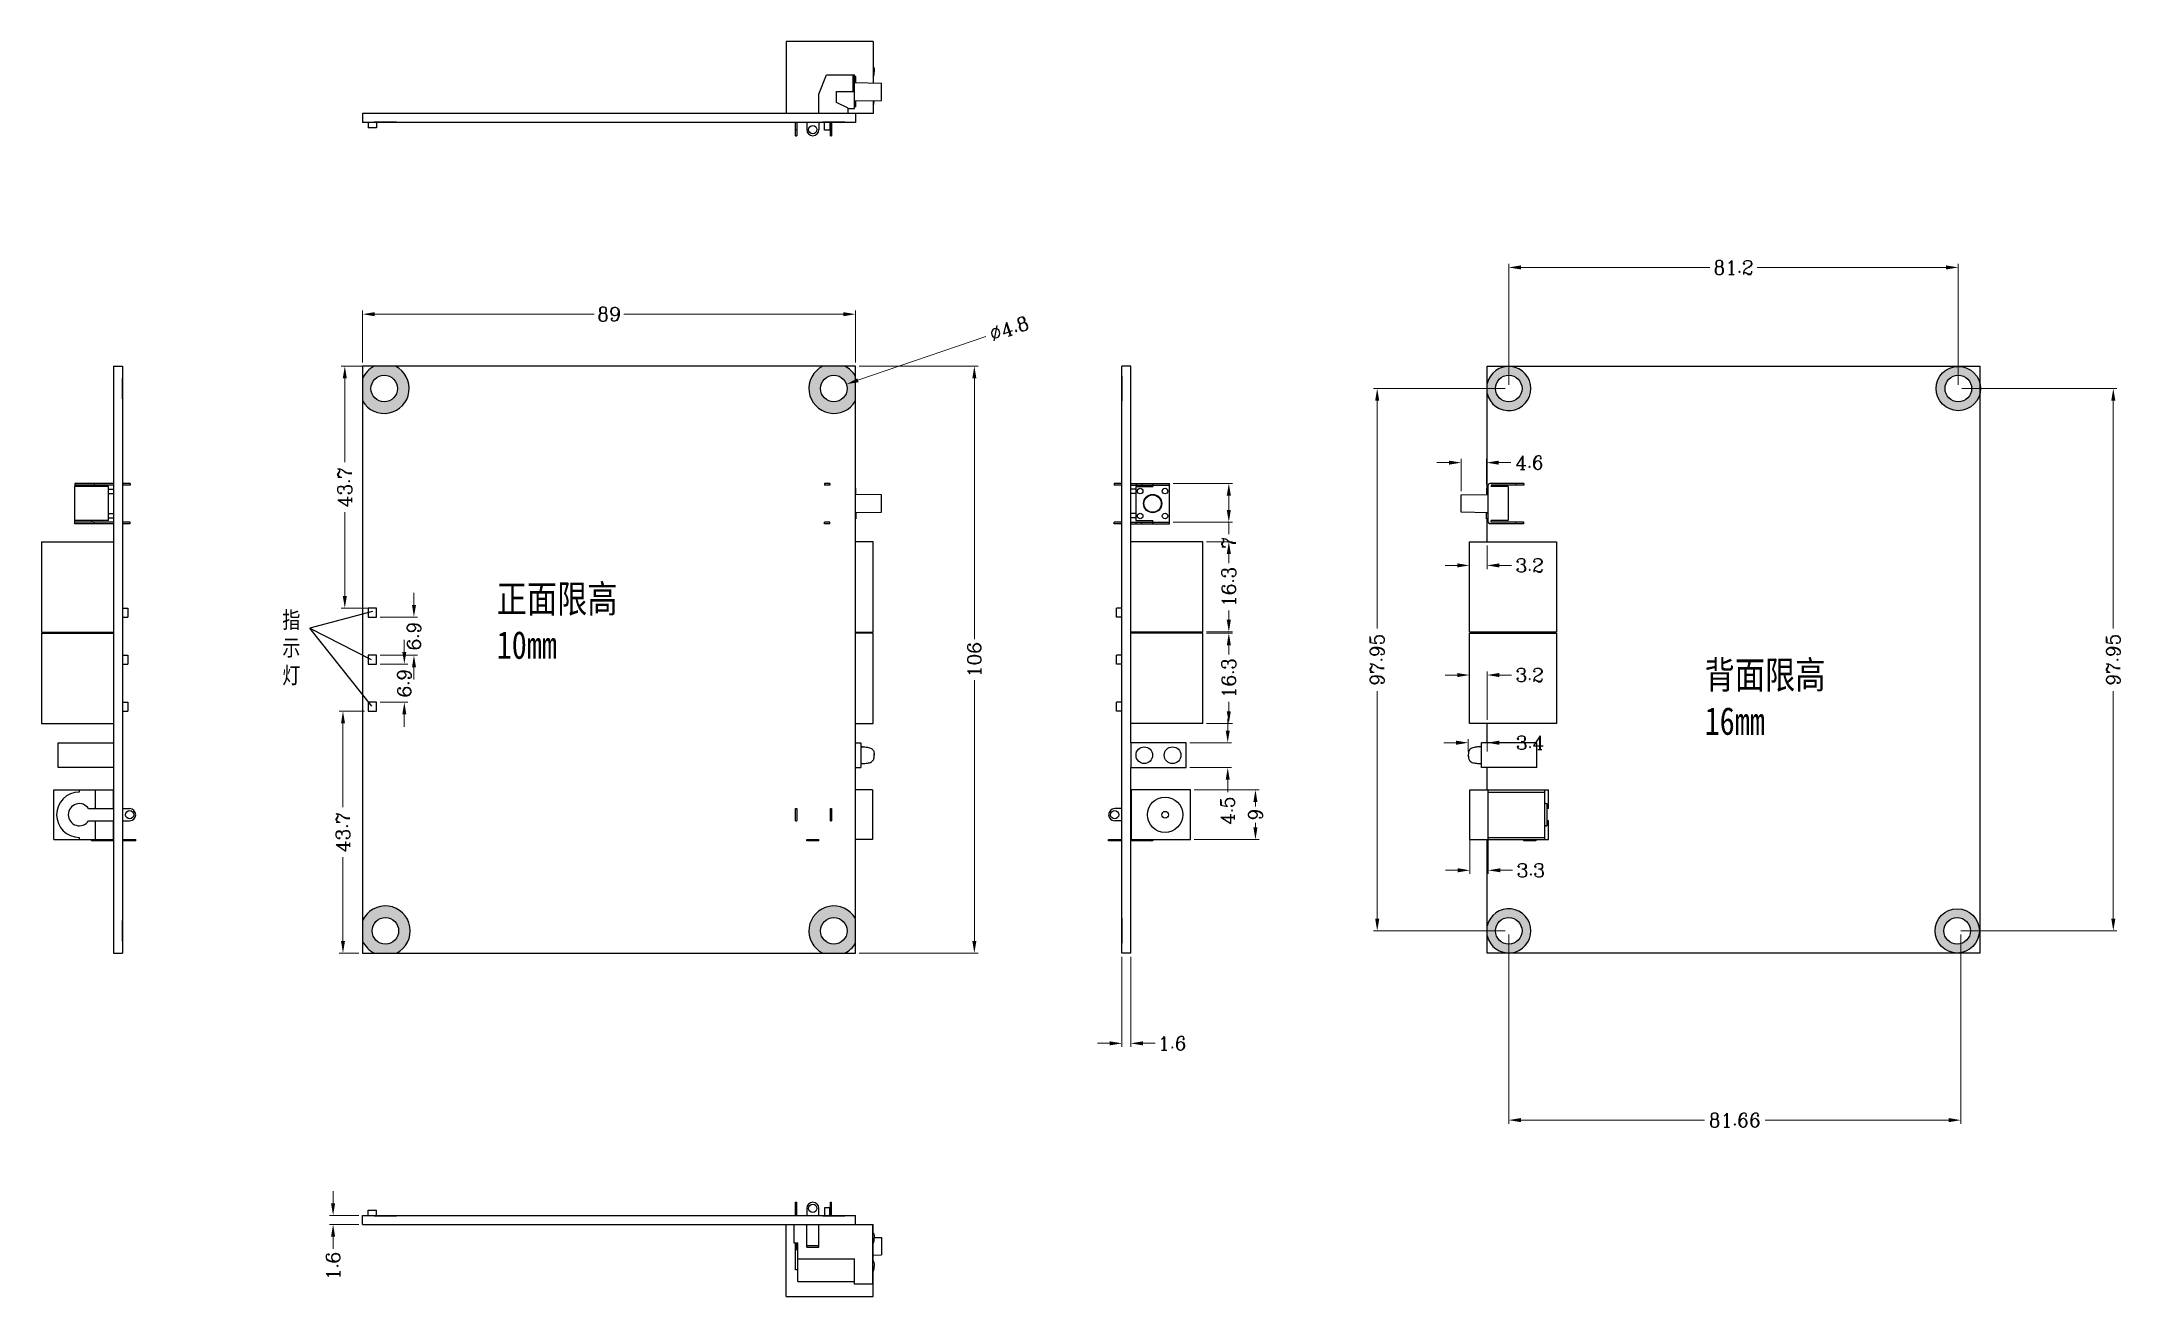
# Model space of a CAD drawing. Header units: inches. Extents: x -349 to 26, y -22 to 205.
import ezdxf

# ---------------------------------------------------------------- set-up
doc = ezdxf.new("R2010")
doc.units = ezdxf.units.IN
doc.header["$LTSCALE"] = 4.501772
doc.header["$MEASUREMENT"] = 0
doc.header["$PDMODE"] = 3
doc.header["$PDSIZE"] = 0.3125
doc.layers.get('0').update_dxf_attribs({"linetype": 'CONTINUOUS'})
doc.layers.get('Defpoints').update_dxf_attribs({"linetype": 'CONTINUOUS'})
doc.layers.add('02___PRT_ALL_AXES', color=7, linetype='CONTINUOUS')
doc.layers.add('06___PRT_ALL_SURFS', color=7, linetype='CONTINUOUS')
doc.styles.add('ROMANC', font='romanc.shx', dxfattribs={"bigfont": 'gbcbig.shx'})
doc.styles.get("Standard").update_dxf_attribs({"font": 'txt', "width": 0.8})
doc.dimstyles.new('YanXiu', dxfattribs={"dimtxt": 2.5, "dimasz": 2.2, "dimexe": 0.66, "dimexo": 0.66, "dimgap": 0.66, "dimtad": 0, "dimdsep": 46, "dimtxsty": 'ROMANC', "dimcen": 0, "dimclrd": 256, "dimclre": 131, "dimclrt": 42, "dimazin": 2, "dimtfac": 1, "dimtofl": 0, "dimtmove": 0, "dimatfit": 3, "dimfxl": 1, "dimlwd": 5, "dimlwe": 5, "dimarcsym": 0})

# ---------------------------------------------------------------- blocks, each defined once
blk = doc.blocks.new('*D2')
at = {"color": 131, "lineweight": 5}
for p, q in [((-291.47, 146.91), (-291.47, 156.31)), ((-202.47, 146.91), (-202.47, 156.31))]:
    blk.add_line(p, q, dxfattribs=at)
at = {"lineweight": 5}
for p, q in [((-289.27, 155.65), (-249.65, 155.65)), ((-204.67, 155.65), (-244.28, 155.65))]:
    blk.add_line(p, q, dxfattribs=at)
for points in [[(-289.27, 156.02), (-289.27, 155.28), (-291.47, 155.65)], [(-204.67, 156.02), (-204.67, 155.28), (-202.47, 155.65)]]:
    blk.add_solid(points)
at = {"layer": 'Defpoints', "color": 0}
for p in [(-202.47, 155.65), (-291.47, 146.25), (-202.47, 146.25)]:
    blk.add_point(p, dxfattribs=at)
at = {"color": 42, "insert": (-246.97, 155.65), "char_height": 2.5, "attachment_point": 5, "style": 'ROMANC'}
blk.add_mtext('89', dxfattribs=at)
blk = doc.blocks.new('*D3')
at = {"color": 131, "lineweight": 5}
for p, q in [((-201.81, 146.25), (-180.33, 146.25)), ((-201.81, 40.25), (-180.33, 40.25))]:
    blk.add_line(p, q, dxfattribs=at)
at = {"lineweight": 5}
for p, q in [((-180.99, 144.05), (-180.99, 96.94)), ((-180.99, 42.45), (-180.99, 89.55))]:
    blk.add_line(p, q, dxfattribs=at)
for points in [[(-181.36, 144.05), (-180.62, 144.05), (-180.99, 146.25)], [(-181.36, 42.45), (-180.62, 42.45), (-180.99, 40.25)]]:
    blk.add_solid(points)
at = {"layer": 'Defpoints', "color": 0}
for p in [(-202.47, 146.25), (-202.47, 40.25), (-180.99, 40.25)]:
    blk.add_point(p, dxfattribs=at)
at = {"color": 42, "insert": (-180.99, 93.25), "char_height": 2.5, "attachment_point": 5, "rotation": 90, "style": 'ROMANC'}
blk.add_mtext('106', dxfattribs=at)
blk = doc.blocks.new('*D4')
at = {"lineweight": 5}
for p, q in [((-296.8, -4.94), (-296.8, -2.74)), ((-296.8, -10.94), (-296.8, -13.14))]:
    blk.add_line(p, q, dxfattribs=at)
at = {"color": 131, "lineweight": 5}
for p, q in [((-292.13, -7.14), (-297.46, -7.14)), ((-292.13, -8.74), (-297.46, -8.74))]:
    blk.add_line(p, q, dxfattribs=at)
for points in [[(-297.17, -4.94), (-296.44, -4.94), (-296.8, -7.14)], [(-297.17, -10.94), (-296.44, -10.94), (-296.8, -8.74)]]:
    blk.add_solid(points)
at = {"layer": 'Defpoints', "color": 0}
for p in [(-291.47, -7.14), (-296.8, -8.74), (-291.47, -8.74)]:
    blk.add_point(p, dxfattribs=at)
at = {"color": 42, "insert": (-296.8, -16.24), "char_height": 2.5, "attachment_point": 5, "rotation": 90, "style": 'ROMANC'}
blk.add_mtext('1.6', dxfattribs=at)
blk = doc.blocks.new('*D5')
at = {"lineweight": 5}
blk.add_line((-178.93, 151.61), (-202.01, 143.71), dxfattribs=at)
blk.add_solid([(-202.13, 144.06), (-201.89, 143.37), (-204.09, 143)])
at = {"layer": 'Defpoints', "color": 0}
for p in [(-204.09, 143), (-208.64, 141.45)]:
    blk.add_point(p, dxfattribs=at)
at = {"color": 42, "insert": (-174.7, 153.05), "char_height": 2.5, "attachment_point": 5, "rotation": 18.8841, "style": 'ROMANC'}
blk.add_mtext('∅4.8', dxfattribs=at)
blk = doc.blocks.new('*D6')
at = {"color": 131, "lineweight": 5}
for p, q in [((-84.48, 142.88), (-84.48, 164.75)), ((-3.28, 142.88), (-3.28, 164.75))]:
    blk.add_line(p, q, dxfattribs=at)
at = {"lineweight": 5}
for p, q in [((-82.28, 164.09), (-48.17, 164.09)), ((-5.48, 164.09), (-39.59, 164.09))]:
    blk.add_line(p, q, dxfattribs=at)
for points in [[(-82.28, 164.46), (-82.28, 163.73), (-84.48, 164.09)], [(-5.48, 164.46), (-5.48, 163.73), (-3.28, 164.09)]]:
    blk.add_solid(points)
at = {"layer": 'Defpoints', "color": 0}
for p in [(-3.28, 164.09), (-84.48, 142.22), (-3.28, 142.22)]:
    blk.add_point(p, dxfattribs=at)
at = {"color": 42, "insert": (-43.88, 164.09), "char_height": 2.5, "attachment_point": 5, "style": 'ROMANC'}
blk.add_mtext('81.2', dxfattribs=at)
blk = doc.blocks.new('*D7')
at = {"color": 131, "lineweight": 5}
for p, q in [((-2.62, 142.22), (25.37, 142.22)), ((-2.82, 44.27), (25.37, 44.27))]:
    blk.add_line(p, q, dxfattribs=at)
at = {"lineweight": 5}
for p, q in [((24.71, 140.02), (24.71, 98.91)), ((24.71, 46.47), (24.71, 87.59))]:
    blk.add_line(p, q, dxfattribs=at)
for points in [[(24.35, 140.02), (25.08, 140.02), (24.71, 142.22)], [(24.35, 46.47), (25.08, 46.47), (24.71, 44.27)]]:
    blk.add_solid(points)
at = {"layer": 'Defpoints', "color": 0}
for p in [(-3.28, 142.22), (-3.48, 44.27), (24.71, 44.27)]:
    blk.add_point(p, dxfattribs=at)
at = {"color": 42, "insert": (24.71, 93.25), "char_height": 2.5, "attachment_point": 5, "rotation": 90, "style": 'ROMANC'}
blk.add_mtext('97.95', dxfattribs=at)
blk = doc.blocks.new('*D8')
at = {"color": 131, "lineweight": 5}
for p, q in [((-84.48, 43.61), (-84.48, 9.43)), ((-2.82, 43.61), (-2.82, 9.43))]:
    blk.add_line(p, q, dxfattribs=at)
at = {"lineweight": 5}
for p, q in [((-82.28, 10.09), (-49.13, 10.09)), ((-5.02, 10.09), (-38.17, 10.09))]:
    blk.add_line(p, q, dxfattribs=at)
for points in [[(-82.28, 10.46), (-82.28, 9.72), (-84.48, 10.09)], [(-5.02, 10.46), (-5.02, 9.72), (-2.82, 10.09)]]:
    blk.add_solid(points)
at = {"layer": 'Defpoints', "color": 0}
for p in [(-84.48, 44.27), (-2.82, 44.27), (-2.82, 10.09)]:
    blk.add_point(p, dxfattribs=at)
at = {"color": 42, "insert": (-43.65, 10.09), "char_height": 2.5, "attachment_point": 5, "style": 'ROMANC'}
blk.add_mtext('81.66', dxfattribs=at)
blk = doc.blocks.new('*D9')
at = {"color": 131, "lineweight": 5}
for p, q in [((-85.14, 142.22), (-108.89, 142.22)), ((-85.14, 44.27), (-108.89, 44.27))]:
    blk.add_line(p, q, dxfattribs=at)
at = {"lineweight": 5}
for p, q in [((-108.23, 140.02), (-108.23, 98.91)), ((-108.23, 46.47), (-108.23, 87.59))]:
    blk.add_line(p, q, dxfattribs=at)
for points in [[(-108.6, 140.02), (-107.86, 140.02), (-108.23, 142.22)], [(-108.6, 46.47), (-107.86, 46.47), (-108.23, 44.27)]]:
    blk.add_solid(points)
at = {"layer": 'Defpoints', "color": 0}
for p in [(-84.48, 142.22), (-108.23, 44.27), (-84.48, 44.27)]:
    blk.add_point(p, dxfattribs=at)
at = {"color": 42, "insert": (-108.23, 93.25), "char_height": 2.5, "attachment_point": 5, "rotation": 90, "style": 'ROMANC'}
blk.add_mtext('97.95', dxfattribs=at)
blk = doc.blocks.new('*D10')
at = {"color": 131, "lineweight": 5}
for p, q in [((-139.08, 114.55), (-134.37, 114.55)), ((-139.08, 98.25), (-134.37, 98.25))]:
    blk.add_line(p, q, dxfattribs=at)
at = {"lineweight": 5}
for p, q in [((-135.03, 112.35), (-135.03, 110.69)), ((-135.03, 100.45), (-135.03, 102.11))]:
    blk.add_line(p, q, dxfattribs=at)
for points in [[(-135.4, 112.35), (-134.66, 112.35), (-135.03, 114.55)], [(-135.4, 100.45), (-134.66, 100.45), (-135.03, 98.25)]]:
    blk.add_solid(points)
at = {"layer": 'Defpoints', "color": 0}
for p in [(-139.74, 114.55), (-139.74, 98.25), (-135.03, 98.25)]:
    blk.add_point(p, dxfattribs=at)
at = {"color": 42, "insert": (-135.03, 106.4), "char_height": 2.5, "attachment_point": 5, "rotation": 90, "style": 'ROMANC'}
blk.add_mtext('16.3', dxfattribs=at)
blk = doc.blocks.new('*D11')
at = {"color": 131, "lineweight": 5}
for p, q in [((-139.08, 98.05), (-134.37, 98.05)), ((-139.08, 81.75), (-134.37, 81.75))]:
    blk.add_line(p, q, dxfattribs=at)
at = {"lineweight": 5}
for p, q in [((-135.03, 95.85), (-135.03, 94.19)), ((-135.03, 83.95), (-135.03, 85.61))]:
    blk.add_line(p, q, dxfattribs=at)
for points in [[(-135.4, 95.85), (-134.66, 95.85), (-135.03, 98.05)], [(-135.4, 83.95), (-134.66, 83.95), (-135.03, 81.75)]]:
    blk.add_solid(points)
at = {"layer": 'Defpoints', "color": 0}
for p in [(-139.74, 98.05), (-139.74, 81.75), (-135.03, 81.75)]:
    blk.add_point(p, dxfattribs=at)
at = {"color": 42, "insert": (-135.03, 89.9), "char_height": 2.5, "attachment_point": 5, "rotation": 90, "style": 'ROMANC'}
blk.add_mtext('16.3', dxfattribs=at)
blk = doc.blocks.new('*D12')
at = {"color": 131, "lineweight": 5}
for p, q in [((-145.08, 125.1), (-134.37, 125.1)), ((-145.08, 118.1), (-134.37, 118.1))]:
    blk.add_line(p, q, dxfattribs=at)
at = {"lineweight": 5}
for p, q in [((-135.03, 122.9), (-135.03, 120.3)), ((-135.03, 118.1), (-135.03, 115.9))]:
    blk.add_line(p, q, dxfattribs=at)
for points in [[(-135.4, 122.9), (-134.66, 122.9), (-135.03, 125.1)], [(-135.4, 120.3), (-134.66, 120.3), (-135.03, 118.1)]]:
    blk.add_solid(points)
at = {"layer": 'Defpoints', "color": 0}
for p in [(-145.74, 125.1), (-145.74, 118.1), (-135.03, 118.1)]:
    blk.add_point(p, dxfattribs=at)
at = {"color": 42, "insert": (-135.03, 114.41), "char_height": 2.5, "attachment_point": 5, "rotation": 90, "style": 'ROMANC'}
blk.add_mtext('7', dxfattribs=at)
blk = doc.blocks.new('*D13')
at = {"lineweight": 5}
for p, q in [((-135.23, 80.45), (-135.23, 82.65)), ((-135.23, 71.55), (-135.23, 69.35))]:
    blk.add_line(p, q, dxfattribs=at)
at = {"color": 131, "lineweight": 5}
for p, q in [((-142.08, 78.25), (-134.57, 78.25)), ((-142.08, 73.75), (-134.57, 73.75))]:
    blk.add_line(p, q, dxfattribs=at)
for points in [[(-135.59, 80.45), (-134.86, 80.45), (-135.23, 78.25)], [(-135.59, 71.55), (-134.86, 71.55), (-135.23, 73.75)]]:
    blk.add_solid(points)
at = {"layer": 'Defpoints', "color": 0}
for p in [(-142.74, 78.25), (-142.74, 73.75), (-135.23, 73.75)]:
    blk.add_point(p, dxfattribs=at)
at = {"color": 42, "insert": (-135.23, 66.01), "char_height": 2.5, "attachment_point": 5, "rotation": 90, "style": 'ROMANC'}
blk.add_mtext('4.5', dxfattribs=at)
blk = doc.blocks.new('*D14')
at = {"color": 131, "lineweight": 5}
for p, q in [((-141.28, 69.75), (-129.56, 69.75)), ((-141.28, 60.75), (-129.56, 60.75))]:
    blk.add_line(p, q, dxfattribs=at)
at = {"lineweight": 5}
for p, q in [((-130.22, 67.55), (-130.22, 66.74)), ((-130.22, 62.95), (-130.22, 63.76))]:
    blk.add_line(p, q, dxfattribs=at)
for points in [[(-130.59, 67.55), (-129.86, 67.55), (-130.22, 69.75)], [(-130.59, 62.95), (-129.86, 62.95), (-130.22, 60.75)]]:
    blk.add_solid(points)
at = {"layer": 'Defpoints', "color": 0}
for p in [(-141.94, 69.75), (-141.94, 60.75), (-130.22, 60.75)]:
    blk.add_point(p, dxfattribs=at)
at = {"color": 42, "insert": (-130.22, 65.25), "char_height": 2.5, "attachment_point": 5, "rotation": 90, "style": 'ROMANC'}
blk.add_mtext('9', dxfattribs=at)
blk = doc.blocks.new('*D19')
at = {"color": 131, "lineweight": 5}
for p, q in [((-290.04, 146.25), (-295.35, 146.25)), ((-289.63, 102.55), (-295.35, 102.55))]:
    blk.add_line(p, q, dxfattribs=at)
at = {"lineweight": 5}
for p, q in [((-294.69, 144.05), (-294.69, 128.93)), ((-294.69, 104.75), (-294.69, 119.87))]:
    blk.add_line(p, q, dxfattribs=at)
for points in [[(-295.06, 144.05), (-294.32, 144.05), (-294.69, 146.25)], [(-295.06, 104.75), (-294.32, 104.75), (-294.69, 102.55)]]:
    blk.add_solid(points)
at = {"layer": 'Defpoints', "color": 0}
for p in [(-289.38, 146.25), (-294.69, 102.55), (-288.97, 102.55)]:
    blk.add_point(p, dxfattribs=at)
at = {"color": 42, "insert": (-294.69, 124.4), "char_height": 2.5, "attachment_point": 5, "rotation": 90, "style": 'ROMANC'}
blk.add_mtext('43.7', dxfattribs=at)
blk = doc.blocks.new('*D20')
at = {"color": 131, "lineweight": 5}
for p, q in [((-291.13, 83.95), (-295.68, 83.95)), ((-292.13, 40.25), (-295.68, 40.25))]:
    blk.add_line(p, q, dxfattribs=at)
at = {"lineweight": 5}
for p, q in [((-295.02, 81.75), (-295.02, 66.63)), ((-295.02, 42.45), (-295.02, 57.57))]:
    blk.add_line(p, q, dxfattribs=at)
for points in [[(-295.38, 81.75), (-294.65, 81.75), (-295.02, 83.95)], [(-295.38, 42.45), (-294.65, 42.45), (-295.02, 40.25)]]:
    blk.add_solid(points)
at = {"layer": 'Defpoints', "color": 0}
for p in [(-295.02, 83.95), (-290.47, 83.95), (-291.47, 40.25)]:
    blk.add_point(p, dxfattribs=at)
at = {"color": 42, "insert": (-295.02, 62.1), "char_height": 2.5, "attachment_point": 5, "rotation": 90, "style": 'ROMANC'}
blk.add_mtext('43.7', dxfattribs=at)
blk = doc.blocks.new('*D21')
at = {"lineweight": 5}
for p, q in [((-282.2, 103.15), (-282.2, 105.35)), ((-282.2, 91.85), (-282.2, 89.65))]:
    blk.add_line(p, q, dxfattribs=at)
at = {"color": 131, "lineweight": 5}
for p, q in [((-288.31, 100.95), (-281.54, 100.95)), ((-288.31, 94.05), (-281.54, 94.05))]:
    blk.add_line(p, q, dxfattribs=at)
for points in [[(-282.56, 103.15), (-281.83, 103.15), (-282.2, 100.95)], [(-282.56, 91.85), (-281.83, 91.85), (-282.2, 94.05)]]:
    blk.add_solid(points)
at = {"layer": 'Defpoints', "color": 0}
for p in [(-288.97, 100.95), (-288.97, 94.05), (-282.2, 94.05)]:
    blk.add_point(p, dxfattribs=at)
at = {"color": 42, "insert": (-282.2, 97.5), "char_height": 2.5, "attachment_point": 5, "rotation": 90, "style": 'ROMANC'}
blk.add_mtext('6.9', dxfattribs=at)
blk = doc.blocks.new('*D22')
at = {"lineweight": 5}
for p, q in [((-283.94, 94.65), (-283.94, 96.85)), ((-283.94, 83.35), (-283.94, 81.15))]:
    blk.add_line(p, q, dxfattribs=at)
at = {"color": 131, "lineweight": 5}
for p, q in [((-288.31, 92.45), (-283.28, 92.45)), ((-288.31, 85.55), (-283.28, 85.55))]:
    blk.add_line(p, q, dxfattribs=at)
for points in [[(-284.3, 94.65), (-283.57, 94.65), (-283.94, 92.45)], [(-284.3, 83.35), (-283.57, 83.35), (-283.94, 85.55)]]:
    blk.add_solid(points)
at = {"layer": 'Defpoints', "color": 0}
for p in [(-288.97, 92.45), (-288.97, 85.55), (-283.94, 85.55)]:
    blk.add_point(p, dxfattribs=at)
at = {"color": 42, "insert": (-283.94, 89), "char_height": 2.5, "attachment_point": 5, "rotation": 90, "style": 'ROMANC'}
blk.add_mtext('6.9', dxfattribs=at)
blk = doc.blocks.new('*D23')
at = {"color": 131, "lineweight": 5}
for p, q in [((-154.34, 39.59), (-154.34, 23.3)), ((-152.74, 39.59), (-152.74, 23.3))]:
    blk.add_line(p, q, dxfattribs=at)
at = {"lineweight": 5}
for p, q in [((-156.54, 23.96), (-158.74, 23.96)), ((-150.54, 23.96), (-148.34, 23.96))]:
    blk.add_line(p, q, dxfattribs=at)
for points in [[(-156.54, 24.32), (-156.54, 23.59), (-154.34, 23.96)], [(-150.54, 24.32), (-150.54, 23.59), (-152.74, 23.96)]]:
    blk.add_solid(points)
at = {"layer": 'Defpoints', "color": 0}
for p in [(-154.34, 40.25), (-152.74, 40.25), (-152.74, 23.96)]:
    blk.add_point(p, dxfattribs=at)
at = {"color": 42, "insert": (-145.24, 23.96), "char_height": 2.5, "attachment_point": 5, "style": 'ROMANC'}
blk.add_mtext('1.6', dxfattribs=at)
blk = doc.blocks.new('*D24')
at = {"lineweight": 5}
for p, q in [((-95.28, 128.84), (-97.48, 128.84)), ((-86.28, 128.84), (-84.08, 128.84))]:
    blk.add_line(p, q, dxfattribs=at)
at = {"color": 131, "lineweight": 5}
for p, q in [((-93.08, 123.67), (-93.08, 129.5)), ((-88.48, 124.86), (-88.48, 129.5))]:
    blk.add_line(p, q, dxfattribs=at)
for points in [[(-95.28, 129.2), (-95.28, 128.47), (-93.08, 128.84)], [(-86.28, 129.2), (-86.28, 128.47), (-88.48, 128.84)]]:
    blk.add_solid(points)
at = {"layer": 'Defpoints', "color": 0}
for p in [(-88.48, 128.84), (-88.48, 124.2), (-93.08, 123.01)]:
    blk.add_point(p, dxfattribs=at)
at = {"color": 42, "insert": (-80.74, 128.84), "char_height": 2.5, "attachment_point": 5, "style": 'ROMANC'}
blk.add_mtext('4.6', dxfattribs=at)
blk = doc.blocks.new('*D25')
at = {"color": 131, "lineweight": 5}
for p, q in [((-91.58, 113.89), (-91.58, 109.62)), ((-88.38, 113.89), (-88.38, 109.62))]:
    blk.add_line(p, q, dxfattribs=at)
at = {"lineweight": 5}
for p, q in [((-93.78, 110.28), (-95.98, 110.28)), ((-86.18, 110.28), (-83.98, 110.28))]:
    blk.add_line(p, q, dxfattribs=at)
for points in [[(-93.78, 110.64), (-93.78, 109.91), (-91.58, 110.28)], [(-86.18, 110.64), (-86.18, 109.91), (-88.38, 110.28)]]:
    blk.add_solid(points)
at = {"layer": 'Defpoints', "color": 0}
for p in [(-91.58, 114.55), (-88.38, 114.55), (-88.38, 110.28)]:
    blk.add_point(p, dxfattribs=at)
at = {"color": 42, "insert": (-80.7, 110.28), "char_height": 2.5, "attachment_point": 5, "style": 'ROMANC'}
blk.add_mtext('3.2', dxfattribs=at)
blk = doc.blocks.new('*D26')
at = {"lineweight": 5}
for p, q in [((-93.78, 90.48), (-95.98, 90.48)), ((-86.18, 90.48), (-83.98, 90.48))]:
    blk.add_line(p, q, dxfattribs=at)
at = {"color": 131, "lineweight": 5}
for p, q in [((-91.58, 82.41), (-91.58, 91.14)), ((-88.38, 82.41), (-88.38, 91.14))]:
    blk.add_line(p, q, dxfattribs=at)
for points in [[(-93.78, 90.84), (-93.78, 90.11), (-91.58, 90.48)], [(-86.18, 90.84), (-86.18, 90.11), (-88.38, 90.48)]]:
    blk.add_solid(points)
at = {"layer": 'Defpoints', "color": 0}
for p in [(-88.38, 90.48), (-91.58, 81.75), (-88.38, 81.75)]:
    blk.add_point(p, dxfattribs=at)
at = {"color": 42, "insert": (-80.7, 90.48), "char_height": 2.5, "attachment_point": 5, "style": 'ROMANC'}
blk.add_mtext('3.2', dxfattribs=at)
blk = doc.blocks.new('*D27')
at = {"lineweight": 5}
for p, q in [((-93.98, 78.25), (-96.18, 78.25)), ((-86.18, 78.25), (-83.98, 78.25))]:
    blk.add_line(p, q, dxfattribs=at)
at = {"color": 131, "lineweight": 5}
for p, q in [((-91.78, 76.66), (-91.78, 78.91)), ((-88.38, 76.66), (-88.38, 78.91))]:
    blk.add_line(p, q, dxfattribs=at)
for points in [[(-93.98, 78.62), (-93.98, 77.88), (-91.78, 78.25)], [(-86.18, 78.62), (-86.18, 77.88), (-88.38, 78.25)]]:
    blk.add_solid(points)
at = {"layer": 'Defpoints', "color": 0}
for p in [(-91.78, 76), (-88.38, 78.25), (-88.38, 76)]:
    blk.add_point(p, dxfattribs=at)
at = {"color": 42, "insert": (-80.64, 78.25), "char_height": 2.5, "attachment_point": 5, "style": 'ROMANC'}
blk.add_mtext('3.4', dxfattribs=at)
blk = doc.blocks.new('*D28')
at = {"color": 131, "lineweight": 5}
for p, q in [((-91.48, 69.09), (-91.48, 54.55)), ((-88.18, 68.69), (-88.18, 54.55))]:
    blk.add_line(p, q, dxfattribs=at)
at = {"lineweight": 5}
for p, q in [((-93.68, 55.21), (-95.88, 55.21)), ((-85.98, 55.21), (-83.78, 55.21))]:
    blk.add_line(p, q, dxfattribs=at)
for points in [[(-93.68, 55.58), (-93.68, 54.85), (-91.48, 55.21)], [(-85.98, 55.58), (-85.98, 54.85), (-88.18, 55.21)]]:
    blk.add_solid(points)
at = {"layer": 'Defpoints', "color": 0}
for p in [(-91.48, 69.75), (-88.18, 69.35), (-88.18, 55.21)]:
    blk.add_point(p, dxfattribs=at)
at = {"color": 42, "insert": (-80.5, 55.21), "char_height": 2.5, "attachment_point": 5, "style": 'ROMANC'}
blk.add_mtext('3.3', dxfattribs=at)

msp = doc.modelspace()

# ---------------------------------------------------------------- hatches: boundary and pattern name
h = msp.add_hatch(color=1)
h.dxf.hatch_style = 1
h.paths.add_polyline_path([(-285.553, 146.249), (-289.377, 146.249, 0.172265), (-291.465, 144.079), (-291.465, 139.979, 1.3454059)])
h.paths.add_polyline_path([(-289.965, 142.224, -1), (-285.165, 142.224, -1)], flags=16)
h.paths.add_polyline_path([(-204.353, 146.249), (-208.377, 146.249, 1.3454059), (-202.465, 139.979), (-202.465, 144.469, 0.1472691)])
h.paths.add_polyline_path([(-203.965, 142.224, -1), (-208.765, 142.224, -1)], flags=16)
h.paths.add_polyline_path([(-208.377, 40.249), (-204.353, 40.249, 0.1472691), (-202.465, 42.029), (-202.465, 46.519, 1.3454059)])
h.paths.add_polyline_path([(-203.965, 44.274, -1), (-208.765, 44.274, -1)], flags=16)
h.paths.add_polyline_path([(-291.465, 46.129), (-291.465, 42.419, 0.172265), (-289.377, 40.249), (-285.353, 40.249, 1.4162323)])
h.paths.add_polyline_path([(-284.965, 44.274, -1), (-289.765, 44.274, -1)], flags=16)
h = msp.add_hatch(color=1)
h.dxf.hatch_style = 1
h.paths.add_polyline_path([(-88.378, 143.113), (-88.378, 141.335, 8.8881944)])
h.paths.add_polyline_path([(-82.078, 142.224, -1), (-86.878, 142.224, -1)], flags=16)
h.paths.add_polyline_path([(-7.278, 142.224, 0.8938004), (0.622, 141.335), (0.622, 143.113, 0.8938004)])
h.paths.add_polyline_path([(-0.878, 142.224, -1), (-5.678, 142.224, -1)], flags=16)
h = msp.add_hatch(color=1)
h.dxf.hatch_style = 1
h.paths.add_polyline_path([(-7.478, 44.274, 1), (0.522, 44.274, 1)])
h.paths.add_polyline_path([(-1.078, 44.274, -1), (-5.878, 44.274, -1)], flags=16)
h.paths.add_polyline_path([(-88.378, 45.163), (-88.378, 43.385, 8.8881944)])
h.paths.add_polyline_path([(-82.078, 44.274, -1), (-86.878, 44.274, -1)], flags=16)

# ---------------------------------------------------------------- linework, layer by layer
at = {"color": 7, "linetype": 'Continuous'}
for p, q in [((-214.965, 204.879), (-214.965, 191.879)), ((-199.265, 204.879), (-214.965, 204.879)), ((-199.265, 204.879), (-199.265, 197.419)), ((-202.665, 197.479), (-197.765, 197.393)), ((-197.765, 194.264), (-197.765, 197.393)), ((-291.465, 191.879), (-291.465, 190.279)), ((-199.265, 191.879), (-291.465, 191.879)), ((-202.665, 194.179), (-197.765, 194.264)), ((-202.465, 191.879), (-202.465, 190.279)), ((-199.265, 194.238), (-199.265, 191.879)), ((-290.465, 190.279), (-290.465, 189.279)), ((-288.965, 189.279), (-290.465, 189.279)), ((-288.965, 190.279), (-288.965, 189.279)), ((-213.265, 187.879), (-213.265, 190.279)), ((-213.265, 188.979), (-213.065, 188.979)), ((-213.065, 190.279), (-213.065, 187.879)), ((-211.265, 190.279), (-211.265, 188.979)), ((-209.065, 190.279), (-209.065, 188.979)), ((-206.965, 187.879), (-206.965, 190.279)), ((-206.965, 188.979), (-206.765, 188.979)), ((-206.765, 190.279), (-206.765, 187.879)), ((-213.265, 187.879), (-213.065, 187.879)), ((-206.965, 187.879), (-206.765, 187.879)), ((-336.447, 146.249), (-336.447, 40.249)), ((-336.447, 146.249), (-334.847, 146.249)), ((-152.743, 146.249), (-154.343, 146.249)), ((-88.378, 146.249), (0.622, 146.249)), ((0.622, 146.249), (0.622, 40.249)), ((-343.447, 117.799), (-343.447, 124.499)), ((-337.347, 118.399), (-337.347, 124.499)), ((-151.843, 124.499), (-151.843, 118.399)), ((-145.743, 117.799), (-145.743, 124.799)), ((-88.178, 118.099), (-88.178, 124.799)), ((-84.578, 124.499), (-84.578, 118.399)), ((-197.765, 123.014), (-202.465, 123.096)), ((-197.765, 119.885), (-197.765, 123.014)), ((-93.078, 123.014), (-88.178, 123.099)), ((-93.078, 119.885), (-93.078, 123.014)), ((-337.347, 118.399), (-343.447, 118.399)), ((-336.447, 118.099), (-343.447, 118.099)), ((-336.447, 117.799), (-343.447, 117.799)), ((-340.447, 118.399), (-340.447, 118.099)), ((-339.947, 117.799), (-339.947, 118.099)), ((-337.347, 119.649), (-336.447, 119.649)), ((-337.347, 118.849), (-336.447, 118.849)), ((-333.447, 118.099), (-334.847, 118.099)), ((-333.447, 117.799), (-334.847, 117.799)), ((-333.447, 117.799), (-333.447, 118.099)), ((-208.065, 117.799), (-208.065, 118.099)), ((-207.065, 118.099), (-208.065, 118.099)), ((-207.065, 117.799), (-208.065, 117.799)), ((-207.065, 117.799), (-207.065, 118.099)), ((-202.465, 119.803), (-197.765, 119.885)), ((-155.743, 117.799), (-155.743, 118.099)), ((-154.343, 118.099), (-155.743, 118.099)), ((-154.343, 117.799), (-155.743, 117.799)), ((-151.843, 119.649), (-152.743, 119.649)), ((-151.843, 118.849), (-152.743, 118.849)), ((-152.743, 118.099), (-145.743, 118.099)), ((-152.743, 117.799), (-145.743, 117.799)), ((-151.843, 118.399), (-148.743, 118.399)), ((-151.743, 117.799), (-151.743, 118.099)), ((-150.743, 117.799), (-150.743, 118.099)), ((-148.743, 117.799), (-148.743, 118.399)), ((-88.178, 119.799), (-93.078, 119.885)), ((-81.778, 117.799), (-87.878, 117.799)), ((-87.678, 118.099), (-87.678, 118.399)), ((-84.578, 118.399), (-87.678, 118.399)), ((-81.778, 118.099), (-87.678, 118.099)), ((-83.178, 117.799), (-83.178, 118.099)), ((-81.778, 117.799), (-81.778, 118.099)), ((-349.447, 114.549), (-349.447, 98.249)), ((-349.447, 114.549), (-336.447, 114.549)), ((-199.265, 114.549), (-202.465, 114.549)), ((-199.265, 98.249), (-199.265, 114.549)), ((-152.743, 98.249), (-152.743, 114.549)), ((-139.743, 114.549), (-152.743, 114.549)), ((-139.743, 98.249), (-139.743, 114.549)), ((-91.578, 98.249), (-91.578, 114.549)), ((-91.578, 114.549), (-75.878, 114.549)), ((-75.878, 114.549), (-75.878, 98.249)), ((-334.847, 102.549), (-333.847, 102.549)), ((-333.847, 102.549), (-333.847, 100.949)), ((-155.343, 100.949), (-155.343, 102.549)), ((-154.343, 102.549), (-155.343, 102.549)), ((-349.447, 98.249), (-336.447, 98.249)), ((-349.447, 98.049), (-349.447, 81.749)), ((-349.447, 98.049), (-336.447, 98.049)), ((-334.847, 100.949), (-333.847, 100.949)), ((-202.465, 98.249), (-199.265, 98.249)), ((-199.265, 98.049), (-202.465, 98.049)), ((-199.265, 81.749), (-199.265, 98.049)), ((-154.343, 100.949), (-155.343, 100.949)), ((-139.743, 98.249), (-152.743, 98.249)), ((-152.743, 81.749), (-152.743, 98.049)), ((-139.743, 98.049), (-152.743, 98.049)), ((-139.743, 81.749), (-139.743, 98.049)), ((-75.878, 98.249), (-91.578, 98.249)), ((-91.578, 81.749), (-91.578, 98.049)), ((-91.578, 98.049), (-75.878, 98.049)), ((-75.878, 98.049), (-75.878, 81.749)), ((-334.847, 94.049), (-333.847, 94.049)), ((-333.847, 94.049), (-333.847, 92.449)), ((-155.343, 92.449), (-155.343, 94.049)), ((-154.343, 94.049), (-155.343, 94.049)), ((-334.847, 92.449), (-333.847, 92.449)), ((-154.343, 92.449), (-155.343, 92.449)), ((-334.847, 85.549), (-333.847, 85.549)), ((-334.847, 83.949), (-333.847, 83.949)), ((-333.847, 85.549), (-333.847, 83.949)), ((-155.343, 83.949), (-155.343, 85.549)), ((-154.343, 85.549), (-155.343, 85.549)), ((-154.343, 83.949), (-155.343, 83.949)), ((-349.447, 81.749), (-336.447, 81.749)), ((-202.465, 81.749), (-199.265, 81.749)), ((-139.743, 81.749), (-152.743, 81.749)), ((-75.878, 81.749), (-91.578, 81.749)), ((-346.447, 73.749), (-346.447, 78.249)), ((-346.447, 78.249), (-336.447, 78.249)), ((-202.465, 78.249), (-201.465, 78.249)), ((-201.465, 78.249), (-201.465, 73.749)), ((-152.743, 78.249), (-152.743, 73.749)), ((-142.743, 78.249), (-152.743, 78.249)), ((-142.743, 73.749), (-142.743, 78.249)), ((-89.378, 73.749), (-89.378, 78.249)), ((-79.378, 78.249), (-89.378, 78.249)), ((-79.378, 73.749), (-79.378, 78.249)), ((-336.447, 73.749), (-346.447, 73.749)), ((-202.465, 73.749), (-201.465, 73.749)), ((-152.743, 73.749), (-142.743, 73.749)), ((-79.378, 73.749), (-89.378, 73.749)), ((-347.247, 60.749), (-347.247, 69.749)), ((-347.247, 69.749), (-336.547, 69.749)), ((-342.647, 69.749), (-342.647, 69.349)), ((-339.747, 69.749), (-339.747, 66.602)), ((-336.547, 69.749), (-336.547, 66.349)), ((-91.478, 69.749), (-77.278, 69.749)), ((-88.178, 60.749), (-88.178, 69.749)), ((-88.178, 69.349), (-77.978, 69.349)), ((-77.978, 60.749), (-77.978, 69.749)), ((-77.278, 66.349), (-77.278, 69.749)), ((-340.977, 66.349), (-336.447, 66.349)), ((-340.977, 64.149), (-336.447, 64.149)), ((-339.747, 63.896), (-339.747, 60.749)), ((-336.547, 64.149), (-336.547, 60.749)), ((-334.847, 66.349), (-333.547, 66.349)), ((-334.847, 64.149), (-333.547, 64.149)), ((-213.265, 64.149), (-213.265, 66.349)), ((-213.265, 66.349), (-213.065, 66.349)), ((-213.265, 64.149), (-213.065, 64.149)), ((-213.065, 66.349), (-213.065, 64.149)), ((-206.965, 64.149), (-206.965, 66.349)), ((-206.965, 66.349), (-206.765, 66.349)), ((-206.965, 64.149), (-206.765, 64.149)), ((-206.765, 66.349), (-206.765, 64.149)), ((-154.343, 66.349), (-155.643, 66.349)), ((-154.343, 64.149), (-155.643, 64.149)), ((-152.643, 66.349), (-152.743, 66.349)), ((-152.643, 64.149), (-152.743, 64.149)), ((-77.778, 67.249), (-77.578, 67.249)), ((-77.578, 67.249), (-77.578, 63.249)), ((-77.278, 66.349), (-77.578, 66.349)), ((-77.278, 64.149), (-77.578, 64.149)), ((-77.278, 60.749), (-77.278, 64.149)), ((-347.247, 60.749), (-336.447, 60.749)), ((-342.647, 61.149), (-342.647, 60.749)), ((-336.447, 60.549), (-340.264, 60.549)), ((-334.847, 60.749), (-332.447, 60.749)), ((-332.447, 60.549), (-334.847, 60.549)), ((-333.547, 60.549), (-333.547, 60.749)), ((-332.447, 60.549), (-332.447, 60.749)), ((-211.265, 60.549), (-211.265, 60.749)), ((-211.265, 60.749), (-209.065, 60.749)), ((-209.065, 60.549), (-211.265, 60.549)), ((-209.065, 60.549), (-209.065, 60.749)), ((-199.365, 60.749), (-202.465, 60.749)), ((-156.743, 60.549), (-156.743, 60.749)), ((-156.743, 60.749), (-154.343, 60.749)), ((-154.343, 60.549), (-156.743, 60.549)), ((-155.643, 60.549), (-155.643, 60.749)), ((-152.643, 60.749), (-152.743, 60.749)), ((-148.926, 60.549), (-152.743, 60.549)), ((-91.478, 60.749), (-77.278, 60.749)), ((-88.178, 61.149), (-77.978, 61.149)), ((-81.778, 60.549), (-81.778, 60.749)), ((-79.578, 60.549), (-81.778, 60.549)), ((-79.578, 60.749), (-79.578, 60.549)), ((-77.778, 63.249), (-77.578, 63.249)), ((-336.447, 40.249), (-334.847, 40.249)), ((-152.743, 40.249), (-154.343, 40.249)), ((0.622, 40.249), (-88.378, 40.249)), ((-291.465, -8.744), (-291.465, -7.144)), ((-290.465, -7.144), (-290.465, -6.144)), ((-290.465, -6.144), (-288.965, -6.144)), ((-288.965, -7.144), (-288.965, -6.144)), ((-213.265, -7.144), (-213.265, -4.744)), ((-213.265, -4.744), (-213.065, -4.744)), ((-213.265, -5.844), (-213.065, -5.844)), ((-213.065, -7.144), (-213.065, -4.744)), ((-211.265, -5.844), (-211.265, -7.144)), ((-209.065, -7.144), (-209.065, -5.844)), ((-208.065, -5.744), (-208.065, -7.144)), ((-207.065, -5.744), (-208.065, -5.744)), ((-207.065, -7.144), (-207.065, -5.744)), ((-206.965, -7.144), (-206.965, -4.744)), ((-206.965, -4.744), (-206.765, -4.744)), ((-206.965, -5.844), (-206.765, -5.844)), ((-206.765, -7.144), (-206.765, -4.744)), ((-202.465, -8.744), (-202.465, -7.144)), ((-291.465, -8.744), (-199.265, -8.744)), ((-214.965, -21.744), (-214.965, -8.744)), ((-213.565, -8.844), (-213.565, -12.044)), ((-211.265, -8.844), (-213.565, -8.844)), ((-213.265, -8.844), (-213.265, -8.744)), ((-213.065, -8.844), (-213.065, -8.744)), ((-211.465, -8.744), (-211.465, -8.844)), ((-211.265, -12.844), (-211.265, -8.744)), ((-209.065, -12.844), (-209.065, -8.744)), ((-199.365, -8.844), (-209.065, -8.844)), ((-206.965, -8.844), (-206.965, -8.744)), ((-206.765, -8.844), (-206.765, -8.744)), ((-201.465, -8.744), (-201.465, -8.844)), ((-199.265, -10.276), (-199.265, -8.744)), ((-199.07, -11.107), (-197.765, -11.13)), ((-197.765, -11.13), (-197.765, -14.259)), ((-213.565, -12.044), (-212.865, -12.044)), ((-213.265, -16.944), (-213.265, -12.044)), ((-212.865, -19.044), (-212.865, -12.044)), ((-212.865, -14.944), (-202.665, -14.944)), ((-211.265, -12.561), (-209.065, -12.561)), ((-211.265, -12.844), (-209.065, -12.844)), ((-202.665, -19.544), (-202.665, -14.944)), ((-199.265, -15.376), (-199.265, -12.112)), ((-199.265, -14.285), (-197.765, -14.259)), ((-212.865, -16.944), (-213.265, -16.944)), ((-199.265, -21.744), (-199.265, -17.212)), ((-214.965, -21.744), (-199.265, -21.744)), ((-212.865, -19.044), (-202.665, -19.044)), ((-199.365, -19.544), (-202.665, -19.544))]:
    msp.add_line(p, q, dxfattribs=at)
at = {"color": 2}
for p, q in [((-289.715, 101.973), (-301.013, 98.948)), ((-301.013, 98.948), (-289.958, 93.258)), ((-289.809, 84.884), (-301.013, 98.948))]:
    msp.add_line(p, q, dxfattribs=at)
at = {"color": 3, "linetype": 'Continuous'}
for p, q in [((-290.465, 102.549), (-290.465, 100.949)), ((-288.965, 102.549), (-290.465, 102.549)), ((-288.965, 100.949), (-288.965, 102.549)), ((-290.465, 100.949), (-288.965, 100.949)), ((-290.465, 94.049), (-290.465, 92.449)), ((-288.965, 94.049), (-290.465, 94.049)), ((-288.965, 92.449), (-288.965, 94.049)), ((-290.465, 92.449), (-288.965, 92.449)), ((-290.465, 85.549), (-290.465, 83.949)), ((-288.965, 85.549), (-290.465, 85.549)), ((-290.465, 83.949), (-288.965, 83.949)), ((-288.965, 83.949), (-288.965, 85.549))]:
    msp.add_line(p, q, dxfattribs=at)
at = {"color": 7, "linetype": 'Continuous'}
for centre, radius in [((-148.793, 121.449), 1.65), ((-148.793, 121.449), 1.564), ((-146.543, 65.249), 0.6)]:
    msp.add_circle(centre, radius, dxfattribs=at)
for centre, radius, start, end in [((-210.165, 188.979), 1.1, 180, 0), ((-87.878, 118.099), 0.3, 180, 270), ((-342.647, 65.249), 4.1, 90, 270), ((-342.647, 65.249), 2, 33.36701, 326.63299), ((-342.647, 65.249), 3.2, 20.10551, 25.00783), ((-342.647, 65.249), 3.2, 334.99217, 339.89449), ((-333.547, 65.249), 1.1, 270, 90), ((-155.643, 65.249), 1.1, 90, 270), ((-340.264, 60.849), 0.3, 199.47122, 270), ((-148.926, 60.849), 0.3, 270, 340.52878), ((-210.165, -5.844), 1.1, 0, 180)]:
    msp.add_arc(centre, radius, start, end, dxfattribs=at)
at = {"layer": '02___PRT_ALL_AXES', "color": 7, "linetype": 'Continuous'}
for p, q in [((-202.465, 190.279), (-291.465, 190.279)), ((-289.377, 190.329), (-289.377, 190.279)), ((-285.353, 190.329), (-289.377, 190.329)), ((-285.353, 190.329), (-285.353, 190.279)), ((-208.377, 190.329), (-208.377, 190.279)), ((-204.353, 190.329), (-208.377, 190.329)), ((-204.353, 190.329), (-204.353, 190.279)), ((-334.897, 144.079), (-334.897, 140.369)), ((-334.897, 144.079), (-334.847, 144.079)), ((-334.847, 146.249), (-334.847, 40.249)), ((-291.465, 146.249), (-291.465, 40.249)), ((-202.465, 146.249), (-291.465, 146.249)), ((-202.465, 40.249), (-202.465, 146.249)), ((-154.343, 40.249), (-154.343, 146.249)), ((-154.293, 144.469), (-154.343, 144.469)), ((-154.293, 139.979), (-154.293, 144.469)), ((-152.793, 143.113), (-152.793, 141.335)), ((-152.793, 143.113), (-152.743, 143.113)), ((-152.743, 114.549), (-152.743, 146.249)), ((-88.378, 124.199), (-88.378, 146.249)), ((-334.897, 140.369), (-334.847, 140.369)), ((-154.293, 139.979), (-154.343, 139.979)), ((-152.793, 141.335), (-152.743, 141.335)), ((-88.378, 123.096), (-88.378, 123.199)), ((-202.465, 119.699), (-202.365, 119.699)), ((-202.465, 118.699), (-202.365, 118.699)), ((-202.365, 119.699), (-202.365, 118.699)), ((-88.478, 118.699), (-88.478, 119.699)), ((-88.178, 119.699), (-88.478, 119.699)), ((-88.178, 118.699), (-88.478, 118.699)), ((-88.378, 119.699), (-88.378, 119.803)), ((-88.378, 114.549), (-88.378, 118.699)), ((-152.743, 98.049), (-152.743, 98.249)), ((-88.378, 98.049), (-88.378, 98.249)), ((-152.743, 78.249), (-152.743, 81.749)), ((-88.378, 78.249), (-88.378, 81.749)), ((-199.065, 75.999), (-199.074, 76.251)), ((-91.77, 75.748), (-91.778, 75.999)), ((-152.743, 40.249), (-152.743, 73.749)), ((-88.378, 69.749), (-88.378, 73.749)), ((-199.365, 69.749), (-202.465, 69.749)), ((-199.365, 69.749), (-199.365, 60.749)), ((-152.643, 69.749), (-152.643, 60.749)), ((-141.943, 69.749), (-152.643, 69.749)), ((-141.943, 60.749), (-141.943, 69.749)), ((-91.478, 60.749), (-91.478, 69.749)), ((-77.778, 67.249), (-77.978, 67.249)), ((-77.278, 66.602), (-77.578, 66.602)), ((-77.278, 63.896), (-77.578, 63.896)), ((-152.643, 60.749), (-141.943, 60.749)), ((-88.378, 40.249), (-88.378, 60.749)), ((-77.778, 63.249), (-77.978, 63.249)), ((-334.897, 46.129), (-334.897, 42.419)), ((-334.897, 46.129), (-334.847, 46.129)), ((-154.293, 46.519), (-154.343, 46.519)), ((-154.293, 42.029), (-154.293, 46.519)), ((-152.793, 45.163), (-152.793, 43.385)), ((-152.793, 45.163), (-152.743, 45.163)), ((-334.897, 42.419), (-334.847, 42.419)), ((-154.293, 42.029), (-154.343, 42.029)), ((-152.793, 43.385), (-152.743, 43.385)), ((-291.465, 40.249), (-202.465, 40.249)), ((-291.465, -7.144), (-202.465, -7.144)), ((-289.377, -7.194), (-289.377, -7.144)), ((-289.377, -7.194), (-285.353, -7.194)), ((-285.353, -7.194), (-285.353, -7.144)), ((-208.377, -7.194), (-208.377, -7.144)), ((-208.377, -7.194), (-204.353, -7.194)), ((-204.353, -7.194), (-204.353, -7.144)), ((-199.365, -8.844), (-199.365, -19.544)), ((-213.265, -13.274), (-213.065, -13.274)), ((-213.065, -13.274), (-213.065, -12.044)), ((-212.865, -12.944), (-213.065, -12.944))]:
    msp.add_line(p, q, dxfattribs=at)
for centre, radius in [((-210.165, 188.979), 0.75), ((-287.565, 142.224), 2.4), ((-206.365, 142.224), 2.4), ((-84.478, 142.224), 2.4), ((-3.278, 142.224), 2.4), ((-151.043, 119.199), 0.5), ((-146.543, 119.199), 0.5), ((-150.293, 75.999), 1.5), ((-145.193, 75.999), 1.5), ((-146.543, 65.249), 3.2), ((-333.547, 65.249), 0.75), ((-155.643, 65.249), 0.75), ((-287.365, 44.274), 2.4), ((-206.365, 44.274), 2.4), ((-84.478, 44.274), 2.4), ((-3.478, 44.274), 2.4), ((-210.165, -5.844), 0.75)]:
    msp.add_circle(centre, radius, dxfattribs=at)
at = {"layer": '02___PRT_ALL_AXES', "color": 1, "linetype": 'Continuous'}
for centre in [(-3.278, 142.224), (-3.478, 44.274)]:
    msp.add_circle(centre, 4, dxfattribs=at)
for centre, radius, start, end in [((-287.365, 142.224), 4.5, 116.56284, 155.65935), ((-287.565, 142.224), 4.5, 209.92643, 63.43716), ((-206.365, 142.224), 4.5, 116.56284, 330.07357), ((-206.365, 142.224), 4.5, 29.92643, 63.43716), ((-84.478, 142.224), 4, 192.83857, 167.16143), ((-287.365, 44.274), 4.5, 296.56284, 155.65935), ((-206.365, 44.274), 4.5, 29.92643, 243.43716), ((-84.478, 44.274), 4, 192.83857, 167.16143)]:
    msp.add_arc(centre, radius, start, end, dxfattribs=at)
at = {"layer": '02___PRT_ALL_AXES', "color": 7, "linetype": 'Continuous'}
for centre, radius, start, end in [((-201.456, 62.713), 14.786, 89.03519, 90.03459), ((-89.381, 90.006), 15.507, 269.05842, 270.01137), ((-287.365, 44.274), 4.5, 204.34065, 243.43716), ((-206.365, 44.274), 4.5, 296.56284, 330.07357)]:
    msp.add_arc(centre, radius, start, end, dxfattribs=at)
for points, knots in [([(-199.261, 200.35), (-199.183, 200.228), (-199.11, 200.005), (-199.07, 199.691), (-199.065, 199.518), (-199.065, 199.429)], [0, 0, 0, 0, 0.4557, 0.7167486, 1, 1, 1, 1]), ([(-199.261, 198.508), (-199.183, 198.63), (-199.11, 198.852), (-199.07, 199.166), (-199.065, 199.339), (-199.065, 199.429)], [0, 0, 0, 0, 0.4557, 0.7167486, 1, 1, 1, 1]), ([(-199.261, 193.408), (-199.19, 193.519), (-199.092, 193.797), (-199.069, 194.086), (-199.066, 194.241)], [0, 0, 0, 0, 0.4592057, 1, 1, 1, 1]), ([(-201.465, 77.499), (-201.305, 77.499), (-200.992, 77.495), (-200.536, 77.469), (-200.111, 77.413), (-199.73, 77.31), (-199.458, 77.156), (-199.297, 76.983), (-199.203, 76.828), (-199.136, 76.65), (-199.076, 76.373), (-199.065, 76.151), (-199.065, 75.999)], [0, 0, 0, 0, 0.1446551, 0.2832395, 0.4131326, 0.5315287, 0.638579, 0.6905911, 0.7440426, 0.8009007, 0.8623595, 1, 1, 1, 1]), ([(-201.465, 74.499), (-201.305, 74.499), (-200.992, 74.503), (-200.536, 74.529), (-200.111, 74.586), (-199.73, 74.688), (-199.458, 74.842), (-199.297, 75.016), (-199.203, 75.17), (-199.136, 75.349), (-199.076, 75.626), (-199.065, 75.847), (-199.065, 75.999)], [0, 0, 0, 0, 0.1446551, 0.2832395, 0.4131326, 0.5315287, 0.638579, 0.6905911, 0.7440426, 0.8009007, 0.8623595, 1, 1, 1, 1]), ([(-89.378, 77.499), (-89.538, 77.499), (-89.851, 77.495), (-90.307, 77.469), (-90.732, 77.413), (-91.113, 77.31), (-91.385, 77.156), (-91.546, 76.983), (-91.64, 76.828), (-91.707, 76.65), (-91.767, 76.373), (-91.778, 76.151), (-91.778, 75.999)], [0, 0, 0, 0, 0.1446551, 0.2832395, 0.4131326, 0.5315287, 0.638579, 0.6905911, 0.7440426, 0.8009007, 0.8623595, 1, 1, 1, 1]), ([(-91.778, 75.999), (-91.778, 75.847), (-91.767, 75.626), (-91.707, 75.349), (-91.64, 75.17), (-91.546, 75.016), (-91.385, 74.842), (-91.113, 74.688), (-90.732, 74.586), (-90.307, 74.529), (-89.851, 74.503), (-89.538, 74.499), (-89.378, 74.499)], [0, 0, 0, 0, 0.1376405, 0.1990993, 0.2559574, 0.3094089, 0.361421, 0.4684713, 0.5868674, 0.7167605, 0.8553449, 1, 1, 1, 1]), ([(-199.362, -10.143), (-199.307, -10.202), (-199.209, -10.341), (-199.119, -10.593), (-199.073, -10.882), (-199.065, -11.087), (-199.065, -11.194)], [0, 0, 0, 0, 0.2163905, 0.4504138, 0.7112564, 1, 1, 1, 1]), ([(-199.362, -12.245), (-199.307, -12.186), (-199.209, -12.047), (-199.119, -11.796), (-199.073, -11.506), (-199.065, -11.302), (-199.065, -11.194)], [0, 0, 0, 0, 0.2163905, 0.4504138, 0.7112564, 1, 1, 1, 1]), ([(-199.362, -15.243), (-199.307, -15.302), (-199.209, -15.441), (-199.119, -15.693), (-199.073, -15.982), (-199.065, -16.187), (-199.065, -16.294)], [0, 0, 0, 0, 0.2163905, 0.4504137, 0.7112563, 1, 1, 1, 1]), ([(-199.362, -17.345), (-199.307, -17.286), (-199.209, -17.147), (-199.119, -16.896), (-199.073, -16.606), (-199.065, -16.402), (-199.065, -16.294)], [0, 0, 0, 0, 0.2163905, 0.4504137, 0.7112563, 1, 1, 1, 1])]:
    msp.add_open_spline(points, degree=3, knots=knots, dxfattribs=at)
at = {"layer": '06___PRT_ALL_SURFS', "color": 7, "linetype": 'Continuous'}
for p, q in [((-209.065, 195.379), (-207.665, 198.879)), ((-207.665, 198.879), (-202.665, 198.879)), ((-205.865, 193.879), (-205.865, 195.879)), ((-205.865, 195.879), (-202.665, 195.879)), ((-202.965, 198.879), (-202.965, 195.879)), ((-202.665, 192.779), (-202.665, 198.879)), ((-202.365, 198.579), (-202.665, 198.579)), ((-202.365, 197.579), (-202.665, 197.579)), ((-202.365, 197.579), (-202.365, 198.579)), ((-209.065, 191.879), (-209.065, 195.379)), ((-203.765, 192.879), (-205.865, 193.879)), ((-203.765, 191.879), (-203.765, 192.879)), ((-203.765, 192.779), (-202.665, 192.779)), ((-202.365, 194.079), (-202.665, 194.079)), ((-202.365, 193.079), (-202.665, 193.079)), ((-202.365, 193.079), (-202.365, 194.079)), ((-208.065, 188.879), (-208.065, 190.279)), ((-207.065, 188.879), (-208.065, 188.879)), ((-207.065, 190.279), (-207.065, 188.879)), ((-343.447, 125.099), (-343.447, 124.499)), ((-336.447, 125.099), (-343.447, 125.099)), ((-336.447, 124.799), (-343.447, 124.799)), ((-337.347, 124.499), (-343.447, 124.499)), ((-340.447, 124.499), (-340.447, 124.799)), ((-339.947, 125.099), (-339.947, 124.799)), ((-337.347, 124.049), (-336.447, 124.049)), ((-333.447, 125.099), (-334.847, 125.099)), ((-333.447, 124.799), (-334.847, 124.799)), ((-333.447, 125.099), (-333.447, 124.799)), ((-208.065, 125.099), (-208.065, 124.799)), ((-207.065, 125.099), (-208.065, 125.099)), ((-207.065, 124.799), (-208.065, 124.799)), ((-207.065, 125.099), (-207.065, 124.799)), ((-202.465, 124.199), (-202.365, 124.199)), ((-202.365, 123.199), (-202.365, 124.199)), ((-155.743, 125.099), (-155.743, 124.799)), ((-154.343, 125.099), (-155.743, 125.099)), ((-154.343, 124.799), (-155.743, 124.799)), ((-152.743, 125.099), (-145.743, 125.099)), ((-152.743, 124.799), (-145.743, 124.799)), ((-151.843, 124.049), (-152.743, 124.049)), ((-151.843, 124.499), (-148.743, 124.499)), ((-151.743, 125.099), (-151.743, 124.799)), ((-150.743, 125.099), (-150.743, 124.799)), ((-148.743, 125.099), (-148.743, 124.499)), ((-145.743, 124.799), (-145.743, 125.099)), ((-88.478, 124.199), (-88.478, 123.199)), ((-88.178, 124.199), (-88.478, 124.199)), ((-81.778, 125.099), (-87.878, 125.099)), ((-87.678, 124.799), (-87.678, 124.499)), ((-81.778, 124.799), (-87.678, 124.799)), ((-84.578, 124.499), (-87.678, 124.499)), ((-83.178, 125.099), (-83.178, 124.799)), ((-81.778, 125.099), (-81.778, 124.799)), ((-337.347, 123.249), (-336.447, 123.249)), ((-202.465, 123.199), (-202.365, 123.199)), ((-151.843, 123.249), (-152.743, 123.249)), ((-88.178, 123.199), (-88.478, 123.199))]:
    msp.add_line(p, q, dxfattribs=at)
for centre in [(-151.043, 123.699), (-146.543, 123.699)]:
    msp.add_circle(centre, 0.5, dxfattribs=at)
msp.add_arc((-87.878, 124.799), 0.3, 90, 180, dxfattribs=at)

# ---------------------------------------------------------------- texts
at = {"char_height": 5, "attachment_point": 1}
for s, insert in [('{\\fSimHei|b0|i0|c134|p49;\\C1;正面限高\\fSimHei|b0|i0|c0|p49;10mm}', (-267.262, 106.746)), ('{\\fSimHei|b0|i0|c134|p49;\\C1;背面限高\\fSimHei|b0|i0|c0|p49;16mm}', (-49.098, 93.011))]:
    msp.add_mtext_dynamic_manual_height_columns(s, width=27.38146, gutter_width=1, heights=[0], dxfattribs=dict(at, insert=insert))
at = {"color": 2, "insert": (-305.983, 101.941), "char_height": 3, "attachment_point": 1}
msp.add_mtext_dynamic_manual_height_columns('{\\fSimSun|b0|i0|c134|p2;指示灯}', width=5.31169, gutter_width=1, heights=[0], dxfattribs=at)

# ---------------------------------------------------------------- dimensions: what is measured, and where the dimension line sits
for base, p1, p2, picture, middle in [((-3.278, 164.092), (-84.478, 142.224), (-3.278, 142.224), '*D6', (-43.878, 164.092)), ((-202.465, 155.651), (-291.465, 146.249), (-202.465, 146.249), '*D2', (-246.965, 155.651)), ((-88.478, 128.837), (-93.078, 123.014), (-88.478, 124.199), '*D24', (-80.74, 128.837)), ((-88.378, 110.276), (-91.578, 114.549), (-88.378, 114.549), '*D25', (-80.699, 110.276)), ((-88.378, 90.478), (-91.578, 81.749), (-88.378, 81.749), '*D26', (-80.699, 90.478)), ((-88.378, 78.249), (-91.778, 75.999), (-88.378, 75.999), '*D27', (-80.64, 78.249)), ((-88.178, 55.213), (-91.478, 69.749), (-88.178, 69.349), '*D28', (-80.499, 55.213)), ((-2.818, 10.088), (-84.478, 44.274), (-2.818, 44.274), '*D8', (-43.648, 10.088)), ((-152.743, 23.957), (-154.343, 40.249), (-152.743, 40.249), '*D23', (-145.242, 23.957))]:
    dim = msp.add_linear_dim(base=base, p1=p1, p2=p2, dimstyle='YanXiu')
    dim.commit()
    dim.dimension.update_dxf_attribs({"geometry": picture, "text_midpoint": middle})
dim = msp.add_diameter_dim_2p(p1=(-208.636, 141.447), p2=(-204.094, 143.001), dimstyle='YanXiu')
dim.commit()
dim.dimension.update_dxf_attribs({"geometry": '*D5', "text_midpoint": (-174.702, 153.055), "dimtype": 163})
for base, p1, p2, picture, middle in [((-294.691, 102.549), (-289.377, 146.249), (-288.965, 102.549), '*D19', (-294.691, 124.399)), ((-180.989, 40.249), (-202.465, 146.249), (-202.465, 40.249), '*D3', (-180.989, 93.249)), ((-108.23, 44.274), (-84.478, 142.224), (-84.478, 44.274), '*D9', (-108.23, 93.249)), ((24.713, 44.274), (-3.278, 142.224), (-3.478, 44.274), '*D7', (24.713, 93.249)), ((-135.031, 118.099), (-145.743, 125.099), (-145.743, 118.099), '*D12', (-135.031, 114.406)), ((-135.031, 98.249), (-139.743, 114.549), (-139.743, 98.249), '*D10', (-135.031, 106.399)), ((-282.195, 94.049), (-288.965, 100.949), (-288.965, 94.049), '*D21', (-282.195, 97.499)), ((-135.031, 81.749), (-139.743, 98.049), (-139.743, 81.749), '*D11', (-135.031, 89.899)), ((-283.935, 85.549), (-288.965, 92.449), (-288.965, 85.549), '*D22', (-283.935, 88.999)), ((-295.017, 83.949), (-291.465, 40.249), (-290.465, 83.949), '*D20', (-295.017, 62.099)), ((-135.225, 73.749), (-142.743, 78.249), (-142.743, 73.749), '*D13', (-135.225, 66.011)), ((-130.222, 60.749), (-141.943, 69.749), (-141.943, 60.749), '*D14', (-130.222, 65.249)), ((-296.803, -8.744), (-291.465, -7.144), (-291.465, -8.744), '*D4', (-296.803, -16.245))]:
    dim = msp.add_linear_dim(base=base, p1=p1, p2=p2, angle=90, dimstyle='YanXiu')
    dim.commit()
    dim.dimension.update_dxf_attribs({"geometry": picture, "text_midpoint": middle})

doc.saveas('drawing.dxf')
